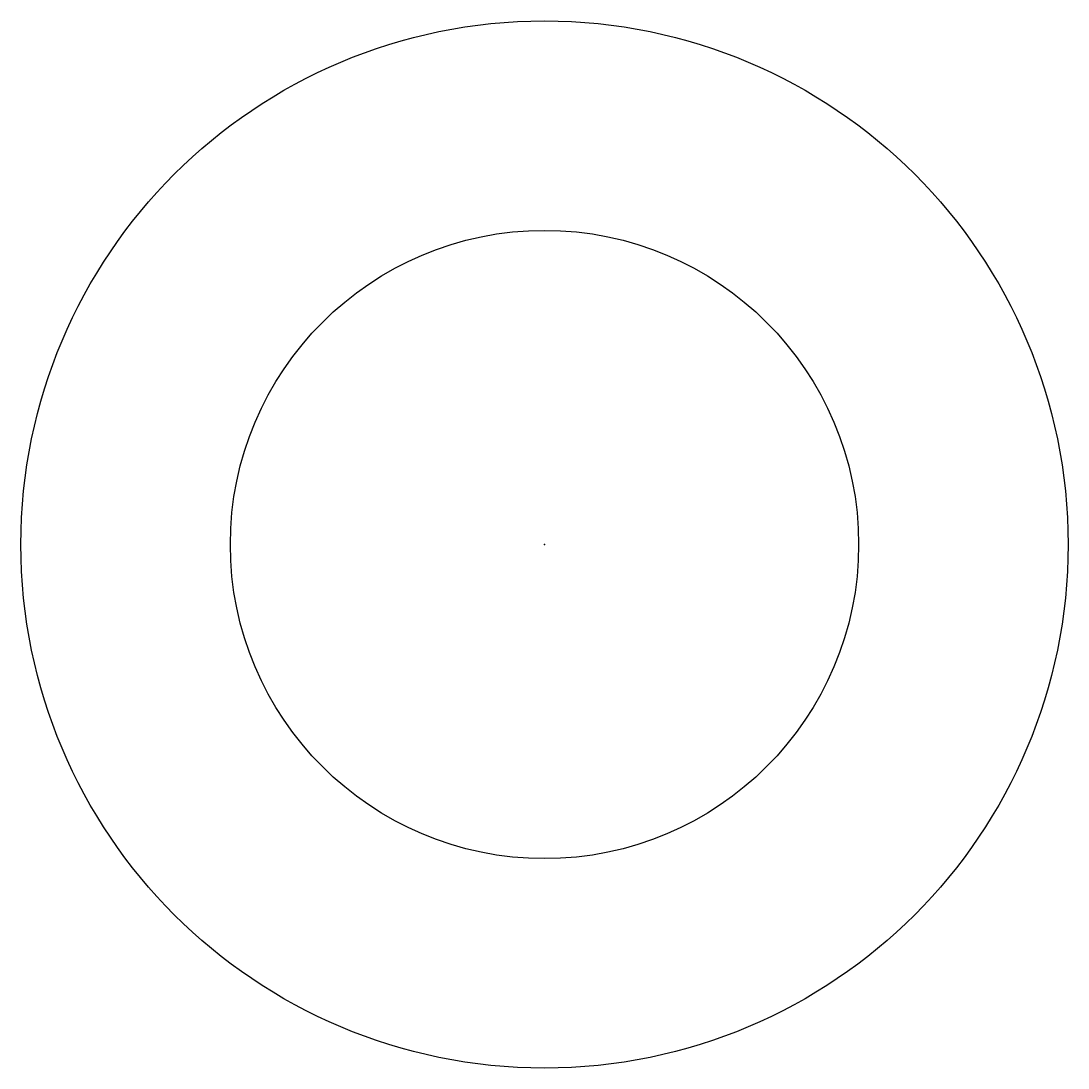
# Model space of a CAD drawing. Header units: centimetres. Extents: x -2.5 to 2.5, y -2.5 to 2.5.
import ezdxf

# ---------------------------------------------------------------- set-up
doc = ezdxf.new("R2010")
doc.units = ezdxf.units.CM
doc.header["$MEASUREMENT"] = 0
doc.layers.add('Bulkhead v1_Sketch1', color=7, linetype='Continuous')

msp = doc.modelspace()

# ---------------------------------------------------------------- linework, layer by layer
at = {"layer": 'Bulkhead v1_Sketch1'}
for radius in [2.5, 1.5]:
    msp.add_circle((0, 0), radius, dxfattribs=at)
msp.add_point((0, 0), dxfattribs=at)

doc.saveas('drawing.dxf')
